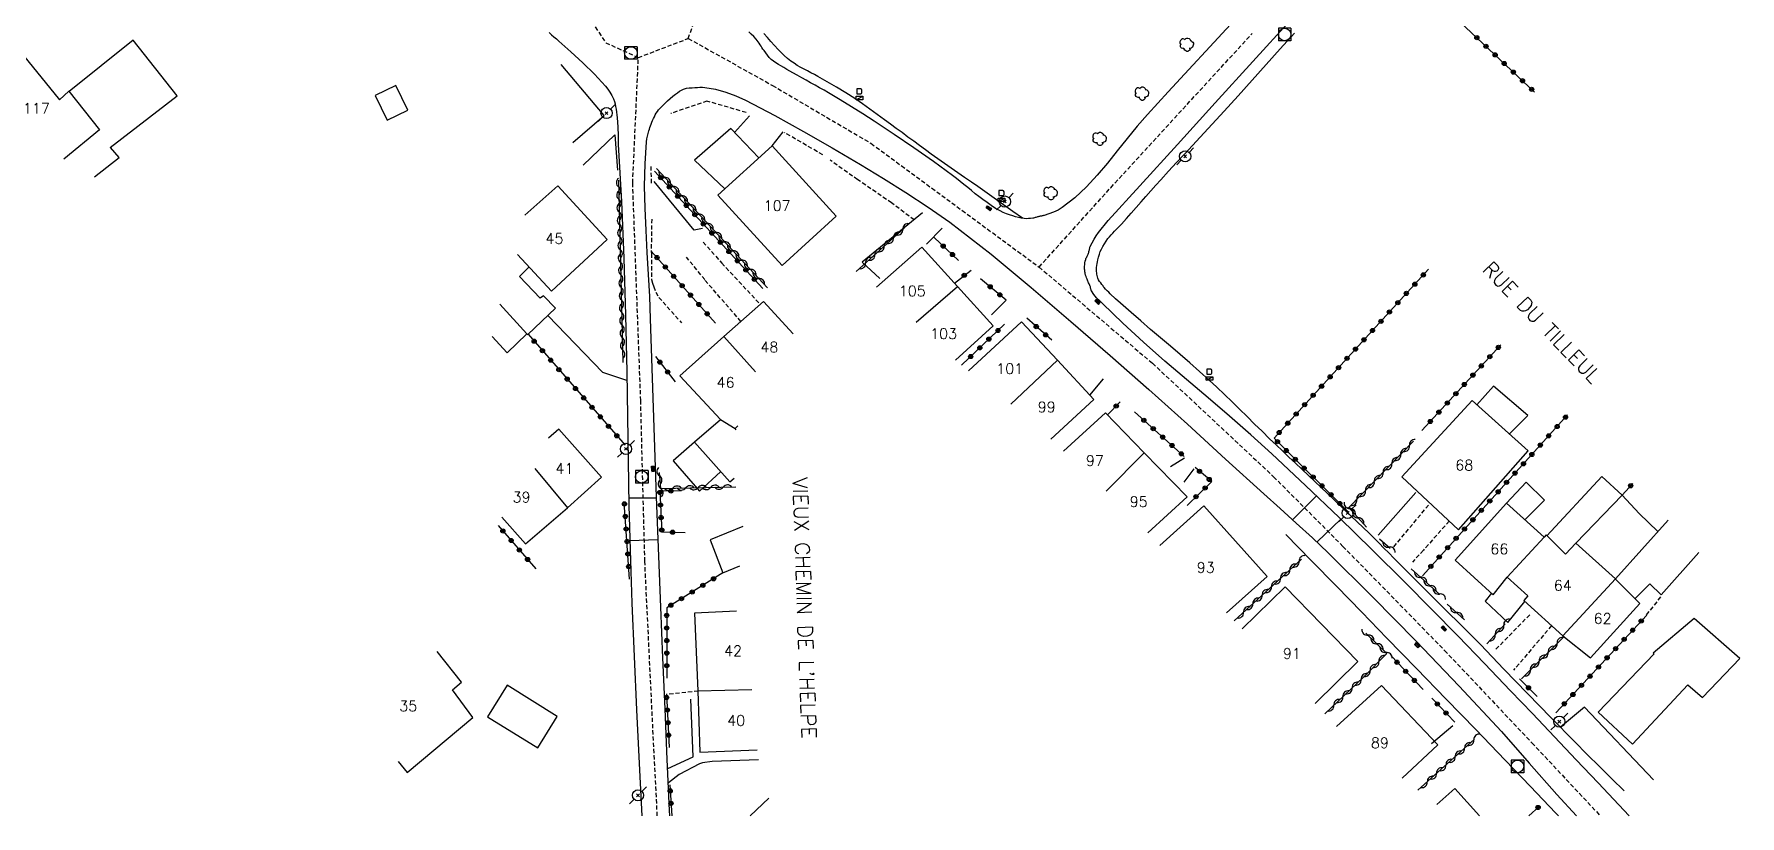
# Model space of a CAD drawing. Header units: millimetres. Extents: x 157999 to 159002, y 156999 to 158001.
# Drawn here: x 158749 to 158952.7, y 157000 to 157093.4 of the extents above; entities that cross this region are included whole.
import ezdxf
from ezdxf.enums import TextEntityAlignment as Align

# ---------------------------------------------------------------- set-up
doc = ezdxf.new("R2010")
doc.units = ezdxf.units.MM
doc.linetypes.add('DASHED', pattern=[0.75, 0.5, -0.25])
doc.layers.get('0').update_dxf_attribs({"linetype": 'CONTINUOUS'})
for name, color, linetype in [('W0001', 6, 'DASHED'), ('W0006', 2, 'CONTINUOUS'), ('W0008', 7, 'CONTINUOUS'), ('W0014', 7, 'CONTINUOUS'), ('W0016', 2, 'CONTINUOUS'), ('W0017', 7, 'CONTINUOUS'), ('W0101', 7, 'CONTINUOUS'), ('W0104', 1, 'CONTINUOUS'), ('W0112', 1, 'DASHED'), ('W0300', 7, 'CONTINUOUS'), ('W0310', 3, 'CONTINUOUS'), ('W0323', 7, 'CONTINUOUS'), ('W0333', 7, 'CONTINUOUS'), ('W0401', 7, 'CONTINUOUS'), ('W0420', 7, 'CONTINUOUS'), ('W0438', 7, 'CONTINUOUS'), ('W0473', 7, 'CONTINUOUS'), ('W0989', 7, 'CONTINUOUS'), ('W0991', 7, 'CONTINUOUS'), ('W1102', 7, 'CONTINUOUS')]:
    doc.layers.add(name, color=color, linetype=linetype)
doc.styles.get("Standard").update_dxf_attribs({"font": 'romans.shx', "width": 0.85})

# ---------------------------------------------------------------- blocks, each defined once
blk = doc.blocks.new('T420')
for p, q in [((0.75, 0.75), (-0.75, 0.75)), ((-0.75, 0.75), (-0.75, -0.75)), ((0.75, 0.75), (0.75, -0.75)), ((0.75, -0.75), (-0.75, -0.75))]:
    blk.add_line(p, q)
blk.add_ellipse((0, 0), major_axis=(-0.53, 0.53), ratio=1, start_param=3.926991, end_param=10.210176)
blk = doc.blocks.new('T300')
for p, q in [((-0.8, 0.51), (-0.86, 0.34)), ((-0.86, 0.34), (-0.86, 0.17)), ((-0.86, 0.17), (-0.74, 0.06)), ((-0.69, 0.63), (-0.8, 0.51)), ((-0.8, -0.06), (-0.74, 0.06)), ((-0.74, 0.06), (-0.69, 0.11)), ((-0.57, 0.69), (-0.69, 0.63)), ((-0.46, 0.69), (-0.57, 0.69)), ((-0.29, 0.63), (-0.46, 0.69)), ((-0.29, 0.63), (-0.17, 0.74)), ((-0.23, 0.57), (-0.29, 0.63)), ((-0.17, 0.74), (-0.06, 0.8)), ((-0.06, 0.8), (0.06, 0.8)), ((0.06, 0.8), (0.23, 0.74)), ((0.23, 0.74), (0.34, 0.63)), ((0.34, 0.63), (0.4, 0.51)), ((0.46, 0.46), (0.34, 0.46)), ((0.4, 0.51), (0.4, 0.46)), ((0.57, 0.4), (0.46, 0.46)), ((0.57, 0.4), (0.69, 0.29)), ((0.69, 0.29), (0.74, 0.17)), ((0.74, 0.06), (0.69, -0.17)), ((0.74, 0.17), (0.74, 0.06)), ((-0.8, -0.17), (-0.8, -0.06)), ((-0.8, -0.23), (-0.8, -0.17)), ((-0.74, -0.34), (-0.8, -0.23)), ((-0.69, -0.4), (-0.74, -0.34)), ((-0.51, -0.46), (-0.69, -0.4)), ((-0.4, -0.46), (-0.51, -0.46)), ((-0.4, -0.46), (-0.34, -0.46)), ((-0.34, -0.46), (-0.34, -0.4)), ((-0.34, -0.51), (-0.34, -0.46)), ((-0.29, -0.63), (-0.34, -0.51)), ((-0.17, -0.74), (-0.29, -0.63)), ((-0.06, -0.8), (-0.17, -0.74)), ((0.06, -0.8), (-0.06, -0.8)), ((0.17, -0.74), (0.06, -0.8)), ((0.23, -0.69), (0.17, -0.74)), ((0.29, -0.46), (0.23, -0.46)), ((0.29, -0.63), (0.23, -0.69)), ((0.46, -0.4), (0.29, -0.46)), ((0.34, -0.51), (0.29, -0.63)), ((0.34, -0.51), (0.34, -0.46)), ((0.57, -0.34), (0.46, -0.4)), ((0.63, -0.29), (0.57, -0.34)), ((0.69, -0.17), (0.63, -0.29))]:
    blk.add_line(p, q)
blk = doc.blocks.new('T401')
for p, q in [((-0.3, 0.3), (0, 0.3)), ((-0.3, -0.25), (-0.3, 0.3)), ((-0.3, 0.15), (0, 0.15)), ((-0.3, 0), (0, 0)), ((0, 0.3), (0, -0.25)), ((-0.3, -0.15), (0, -0.15)), ((-0.3, -0.25), (-0.3, -0.3)), ((-0.3, -0.3), (0, -0.3)), ((0, -0.3), (0, -0.25))]:
    blk.add_line(p, q)
blk = doc.blocks.new('T473')
for p, q in [((-0.166667, 0.166667), (0.166667, -0.166667)), ((-0.166667, -0.166667), (0.166667, 0.166667)), ((0.500001, 0.500001), (1.000002, 1.000002)), ((-1.000002, -1.000002), (-0.500001, -0.500001))]:
    blk.add_line(p, q)
blk.add_ellipse((0, 0), major_axis=(0.471405, 0.471405), ratio=1, start_param=5.4977871438, end_param=11.780972451)
blk = doc.blocks.new('T438')
for p, q in [((-0.4, 0.2), (0.4, 0.2)), ((-0.4, -0.2), (-0.4, 0.2)), ((0.15, 1.1), (-0.3, 1.1)), ((-0.3, 1.1), (-0.3, 0.5)), ((-0.3, 0.5), (0.15, 0.5)), ((0.3, 0.65), (0.3, 0.95)), ((0.4, 0.2), (0.4, -0.2))]:
    blk.add_line(p, q)
at = {"flags": 128}
for points in [[(-0.4, -0.2), (0.4, 0.2)], [(0.4, -0.2), (-0.4, -0.2)]]:
    blk.add_lwpolyline(points, dxfattribs=at)
for centre, major_axis, start_param, end_param in [((0.15, 0.95), (0.106, -0.106), 0.785398, 2.356194), ((0.15, 0.65), (0.106, 0.106), 3.926991, 5.497787)]:
    blk.add_ellipse(centre, major_axis=major_axis, ratio=1, start_param=start_param, end_param=end_param)
blk = doc.blocks.new('t310o')
at = {"color": 0, "linetype": 'Continuous'}
for centre, start, end in [((-0.5, 0.38), 216.8699, 323.1304), ((0.5, -0.37), 36.8699, 143.1303)]:
    blk.add_arc(centre, 0.625, start, end, dxfattribs=at)
blk = doc.blocks.new('t323o')
at = {"color": 0, "linetype": 'Continuous'}
for radius in [0.25, 0.15]:
    blk.add_circle((0, 0), radius, dxfattribs=at)

msp = doc.modelspace()

# ---------------------------------------------------------------- linework, layer by layer
at = {"layer": 'W0001'}
for points in [[(158827.16, 157092.85), (158828.98, 157098.12), (158826.94, 157102.55), (158822.95, 157105.9)], [(158813.98, 157097.34), (158817.31, 157092.34), (158821.2, 157090.57)], [(158821.2, 157090.57), (158827.16, 157092.85)], [(158827.16, 157092.85), (158837.21, 157087.24), (158848.97, 157080.33), (158869.05, 157065.55)], [(158869.05, 157065.55), (158877.6, 157075.03), (158894.48, 157093.43)], [(158823.46, 157000), (158822.93, 157010.47), (158821.97, 157030.4), (158821.48, 157049.6), (158820.52, 157075.58), (158821.2, 157090.57)], [(158869.05, 157065.55), (158882.58, 157054.06), (158897.05, 157040.51), (158905.33, 157032.19), (158917.47, 157019.76), (158927.9, 157008.72), (158936.07, 157000)]]:
    msp.add_lwpolyline(points, dxfattribs=at)
at = {"layer": 'W0006'}
msp.add_lwpolyline([(158942.41, 157004.29), (158934.17, 157012.97), (158931.29, 157010.59)], dxfattribs=at)
at = {"layer": 'W0008'}
for points in [[(158891.92, 157094.53), (158889.42, 157091.85), (158886.94, 157089.16), (158884.46, 157086.47), (158881.98, 157083.77), (158880.74, 157082.36), (158879.56, 157080.91), (158878.39, 157079.44), (158877.22, 157077.97), (158876, 157076.53), (158874.7, 157075.13), (158873.31, 157073.83), (158871.82, 157072.65), (158871.31, 157072.34), (158870.78, 157072.1), (158870.23, 157071.9), (158869.67, 157071.72), (158869.59, 157071.69), (158869.51, 157071.67), (158869.43, 157071.66), (158869.35, 157071.64), (158869.27, 157071.63), (158869.19, 157071.62), (158869.11, 157071.6), (158869.03, 157071.58), (158868.94, 157071.56), (158868.85, 157071.53), (158868.76, 157071.5), (158868.67, 157071.48), (158868.58, 157071.45), (158868.49, 157071.42), (158868.39, 157071.4), (158868.3, 157071.38), (158868.04, 157071.35), (158867.78, 157071.33), (158867.52, 157071.32), (158867.26, 157071.34), (158866.92, 157071.38), (158866.58, 157071.45), (158866.25, 157071.55), (158865.93, 157071.67)], [(158810.55, 157093.55), (158810.84, 157093.3), (158811.12, 157093.05), (158811.41, 157092.8), (158811.69, 157092.54), (158813.13, 157091.24), (158814.58, 157089.95), (158815.98, 157088.6), (158817.28, 157087.14), (158817.56, 157086.79), (158817.81, 157086.42), (158818.04, 157086.03), (158818.23, 157085.63), (158818.34, 157085.33), (158818.42, 157085.03), (158818.48, 157084.72), (158818.53, 157084.41), (158818.67, 157083.36), (158818.76, 157082.29), (158818.8, 157081.23), (158818.8, 157080.17)], [(158824.95, 157000), (158824.92, 157000.66), (158824.65, 157006.73), (158824.38, 157012.79), (158824.12, 157018.86), (158823.87, 157024.93), (158823.63, 157031), (158823.36, 157038.09), (158823.11, 157045.19), (158822.88, 157052.28), (158822.66, 157059.38), (158822.56, 157062.02), (158822.42, 157064.65), (158822.26, 157067.29), (158822.11, 157069.92), (158822, 157072.57), (158821.95, 157075.22), (158822.01, 157077.87), (158822.18, 157080.52), (158822.22, 157080.85), (158822.29, 157081.17), (158822.37, 157081.49), (158822.45, 157081.8), (158822.51, 157082.01), (158822.57, 157082.22), (158822.64, 157082.42), (158822.71, 157082.62), (158822.8, 157082.84), (158822.9, 157083.06), (158823, 157083.28), (158823.11, 157083.49), (158823.22, 157083.71), (158823.34, 157083.92), (158823.47, 157084.13), (158823.62, 157084.33), (158823.79, 157084.54), (158823.99, 157084.73), (158824.18, 157084.92), (158824.38, 157085.11), (158824.69, 157085.39), (158825, 157085.67), (158825.32, 157085.95), (158825.64, 157086.21), (158825.87, 157086.37), (158826.09, 157086.54), (158826.34, 157086.69), (158826.59, 157086.81), (158826.93, 157086.9), (158827.27, 157086.94), (158827.61, 157086.96), (158827.95, 157086.98), (158828.24, 157087.01), (158828.54, 157087.03), (158828.84, 157087.03), (158829.14, 157087.01), (158830.4, 157086.78), (158831.64, 157086.44), (158832.85, 157086.01), (158834.01, 157085.48)], [(158818.8, 157080.17), (158819.17, 157073.38), (158819.45, 157066.6), (158819.66, 157059.81), (158819.82, 157053.02), (158819.87, 157050.37), (158819.91, 157047.71), (158819.95, 157045.05), (158819.98, 157042.4), (158820.02, 157039.74), (158820.06, 157037.08), (158820.12, 157034.43), (158820.2, 157031.77), (158820.42, 157025.4), (158820.68, 157019.02), (158820.97, 157012.65), (158821.28, 157006.27), (158821.6, 157000)]]:
    msp.add_lwpolyline(points, dxfattribs=at)
at = {"layer": 'W0014'}
for points in [[(158925.33, 157014.95), (158922.22, 157018.22), (158919.08, 157021.47), (158915.92, 157024.7), (158912.73, 157027.9), (158908.8, 157031.78), (158904.86, 157035.65), (158900.87, 157039.47), (158896.84, 157043.25), (158894.34, 157045.52), (158891.79, 157047.74), (158889.22, 157049.94), (158886.64, 157052.12), (158884.07, 157054.32), (158881.53, 157056.56), (158879.04, 157058.85), (158876.61, 157061.21), (158876.26, 157061.55), (158875.91, 157061.89), (158875.58, 157062.27), (158875.31, 157062.69), (158875.27, 157062.75), (158875.25, 157062.82), (158875.23, 157062.89), (158875.22, 157062.96), (158875.2, 157063.03), (158875.19, 157063.1), (158875.17, 157063.17), (158875.15, 157063.24), (158875.11, 157063.35), (158875.06, 157063.46), (158875.01, 157063.56), (158874.96, 157063.67), (158874.91, 157063.78), (158874.86, 157063.88), (158874.82, 157063.99), (158874.77, 157064.1), (158874.71, 157064.26), (158874.65, 157064.43), (158874.59, 157064.59), (158874.55, 157064.77), (158874.53, 157064.87), (158874.51, 157064.98), (158874.5, 157065.09), (158874.49, 157065.19), (158874.48, 157065.3), (158874.48, 157065.41), (158874.48, 157065.52), (158874.48, 157065.63), (158874.5, 157065.84), (158874.52, 157066.04), (158874.56, 157066.25), (158874.61, 157066.45), (158874.64, 157066.55), (158874.68, 157066.64), (158874.73, 157066.74), (158874.77, 157066.83), (158874.82, 157066.92), (158874.86, 157067.01), (158874.91, 157067.1), (158874.94, 157067.2), (158874.97, 157067.3), (158875, 157067.4), (158875.02, 157067.51), (158875.05, 157067.61), (158875.07, 157067.72), (158875.09, 157067.82), (158875.12, 157067.92), (158875.16, 157068.02), (158875.37, 157068.46), (158875.61, 157068.87), (158875.88, 157069.27), (158876.16, 157069.66), (158877.31, 157071.12), (158878.55, 157072.51), (158879.82, 157073.87), (158881.08, 157075.23), (158885.56, 157080.2), (158890.06, 157085.15), (158894.57, 157090.09), (158899.08, 157095.03)], [(158865.93, 157071.67), (158865.53, 157071.78), (158865.14, 157071.92), (158864.75, 157072.08), (158864.38, 157072.26), (158863.84, 157072.56), (158863.33, 157072.9), (158862.83, 157073.26), (158862.34, 157073.61), (158861.87, 157073.96), (158861.42, 157074.31), (158860.97, 157074.68), (158860.52, 157075.04), (158860.08, 157075.41), (158859.63, 157075.77), (158859.18, 157076.13), (158858.72, 157076.48), (158856.42, 157078.15), (158854.09, 157079.79), (158851.74, 157081.39), (158849.37, 157082.96), (158848.02, 157083.84), (158846.65, 157084.7), (158845.28, 157085.54), (158843.89, 157086.37), (158843.37, 157086.67), (158842.84, 157086.97), (158842.3, 157087.27), (158841.77, 157087.56), (158841.23, 157087.86), (158840.7, 157088.15), (158840.17, 157088.45), (158839.64, 157088.75), (158839.28, 157088.96), (158838.93, 157089.16), (158838.57, 157089.37), (158838.22, 157089.59), (158837.93, 157089.76), (158837.63, 157089.94), (158837.34, 157090.12), (158837.07, 157090.34), (158836.82, 157090.59), (158836.61, 157090.86), (158836.4, 157091.14), (158836.2, 157091.42), (158836.08, 157091.59), (158835.96, 157091.76), (158835.85, 157091.93), (158835.73, 157092.1), (158835.62, 157092.27), (158835.5, 157092.44), (158835.38, 157092.61), (158835.25, 157092.77), (158834.98, 157093.08), (158834.68, 157093.36), (158834.38, 157093.64)], [(158867.05, 157071.39), (158865.93, 157072.19), (158864.8, 157072.99), (158863.68, 157073.79), (158862.55, 157074.59), (158861.75, 157075.15), (158860.96, 157075.7), (158860.16, 157076.25), (158859.36, 157076.81), (158858.56, 157077.36), (158857.77, 157077.91), (158856.97, 157078.47), (158856.18, 157079.04), (158855.48, 157079.54), (158854.78, 157080.05), (158854.08, 157080.57), (158853.39, 157081.08), (158852.69, 157081.6), (158852, 157082.11), (158851.3, 157082.62), (158850.6, 157083.13), (158849.72, 157083.78), (158848.84, 157084.42), (158847.95, 157085.06), (158847.05, 157085.67), (158845.96, 157086.36), (158844.85, 157087.02), (158843.73, 157087.66), (158842.62, 157088.31), (158842.21, 157088.54), (158841.81, 157088.75), (158841.4, 157088.97), (158840.99, 157089.18), (158840.58, 157089.4), (158840.18, 157089.63), (158839.79, 157089.88), (158839.41, 157090.14), (158839, 157090.46), (158838.62, 157090.82), (158838.26, 157091.18), (158837.9, 157091.55), (158837.46, 157092.01), (158837.02, 157092.48), (158836.6, 157092.96), (158836.18, 157093.45)], [(158921.76, 157020.48), (158919.6, 157022.61), (158917.45, 157024.74), (158915.3, 157026.88), (158913.15, 157029.03), (158912.57, 157029.62), (158911.98, 157030.21), (158911.4, 157030.8), (158910.81, 157031.4), (158910.23, 157031.99), (158909.64, 157032.58), (158909.05, 157033.17), (158908.46, 157033.75), (158907.04, 157035.13), (158905.61, 157036.49), (158904.18, 157037.85), (158902.74, 157039.21), (158901.97, 157039.95), (158901.2, 157040.67), (158900.43, 157041.4), (158899.65, 157042.13), (158898.88, 157042.86), (158898.11, 157043.59), (158897.34, 157044.32), (158896.57, 157045.05), (158895.67, 157045.93), (158894.77, 157046.8), (158893.88, 157047.69), (158892.99, 157048.57), (158892.09, 157049.45), (158891.19, 157050.32), (158890.28, 157051.19), (158889.36, 157052.05), (158888.22, 157053.08), (158887.06, 157054.1), (158885.89, 157055.11), (158884.72, 157056.11), (158883.55, 157057.11), (158882.37, 157058.11), (158881.2, 157059.11), (158880.04, 157060.13), (158879.41, 157060.67), (158878.78, 157061.22), (158878.16, 157061.77), (158877.55, 157062.34), (158877.36, 157062.53), (158877.18, 157062.72), (158876.99, 157062.92), (158876.82, 157063.12), (158876.75, 157063.2), (158876.68, 157063.29), (158876.62, 157063.38), (158876.55, 157063.47), (158876.42, 157063.65), (158876.28, 157063.84), (158876.16, 157064.03), (158876.06, 157064.24), (158876.02, 157064.4), (158875.98, 157064.55), (158875.95, 157064.71), (158875.93, 157064.87), (158875.92, 157065.03), (158875.92, 157065.19), (158875.92, 157065.35), (158875.92, 157065.51), (158875.94, 157065.74), (158875.98, 157065.96), (158876.02, 157066.19), (158876.08, 157066.41), (158876.16, 157066.74), (158876.25, 157067.07), (158876.36, 157067.39), (158876.49, 157067.7), (158876.66, 157068.02), (158876.85, 157068.34), (158877.05, 157068.64), (158877.27, 157068.94), (158877.45, 157069.17), (158877.65, 157069.39), (158877.85, 157069.61), (158878.06, 157069.83), (158878.26, 157070.04), (158878.47, 157070.25), (158878.68, 157070.46), (158878.88, 157070.68), (158879.47, 157071.34), (158880.06, 157072), (158880.65, 157072.66), (158881.23, 157073.32), (158881.81, 157073.99), (158882.4, 157074.65), (158882.99, 157075.31), (158883.58, 157075.96), (158884.52, 157076.99), (158885.46, 157078.02), (158886.4, 157079.04), (158887.35, 157080.06), (158888.3, 157081.08), (158889.25, 157082.1), (158890.19, 157083.13), (158891.13, 157084.15), (158892.82, 157086.01), (158894.5, 157087.87), (158896.18, 157089.74), (158897.85, 157091.61), (158899.53, 157093.48)], [(158834.01, 157085.48), (158837.49, 157083.64), (158840.93, 157081.74), (158844.35, 157079.78), (158847.73, 157077.78), (158850.45, 157076.13), (158853.14, 157074.46), (158855.8, 157072.72), (158858.4, 157070.89), (158863.33, 157067.1), (158868.12, 157063.12), (158872.83, 157059.06), (158877.52, 157054.99), (158882.16, 157050.91), (158886.75, 157046.77), (158891.32, 157042.61), (158895.88, 157038.45), (158897.82, 157036.7), (158899.76, 157034.96), (158901.69, 157033.2), (158903.58, 157031.4), (158908.87, 157026.18), (158914.09, 157020.88), (158919.22, 157015.51), (158924.28, 157010.06)], [(158898.5, 157033.61), (158901.52, 157030.52), (158904.55, 157027.42), (158907.57, 157024.33), (158910.59, 157021.23), (158914.13, 157017.59), (158917.66, 157013.96), (158921.18, 157010.31), (158924.7, 157006.66), (158927.71, 157003.52), (158930.72, 157000.38), (158931.08, 157000)], [(158921.76, 157020.48), (158924.55, 157017.54), (158927.36, 157014.62), (158930.18, 157011.72), (158933.03, 157008.83), (158934.49, 157007.35), (158935.96, 157005.89), (158937.44, 157004.43), (158938.93, 157002.98)], [(158939.52, 157000), (158935.8, 157003.96), (158933.19, 157006.71), (158930.58, 157009.46), (158927.96, 157012.21), (158925.33, 157014.95)], [(158924.28, 157010.06), (158927.57, 157006.3), (158930.89, 157002.57), (158933.21, 157000)]]:
    msp.add_lwpolyline(points, dxfattribs=at)
at = {"layer": 'W0016'}
for points in [[(158823.36, 157037.96), (158820.01, 157037.93)], [(158902.16, 157038.22), (158899.34, 157035.38)], [(158905.08, 157035.43), (158902.25, 157032.72)], [(158820.15, 157032.89), (158823.55, 157033)]]:
    msp.add_lwpolyline(points, dxfattribs=at)
at = {"layer": 'W0017'}
for points in [[(158832.69, 157081.63), (158834.45, 157083.61)], [(158837.19, 157080.03), (158838.5, 157081.69)], [(158828.84, 157070.15), (158827.88, 157069.94), (158823.09, 157075.77)], [(158855.13, 157072.01), (158847.93, 157066.15), (158850.02, 157064.19)], [(158855.59, 157068.3), (158857.49, 157070.21)], [(158865.12, 157061.61), (158863.38, 157059.86)], [(158819.84, 157052), (158816.94, 157052.96), (158810.38, 157059.76)], [(158875.11, 157050.24), (158876.73, 157052.18)], [(158886.42, 157042.72), (158884.74, 157041.7)], [(158887.53, 157041.45), (158886.32, 157039.86)], [(158909.52, 157033.52), (158914.02, 157038.63)], [(158824.71, 157005.67), (158827.75, 157007.04), (158827.48, 157013.96)], [(158915.9, 157008.64), (158918.47, 157010.81)], [(158835.53, 157006.7), (158830.01, 157006.49), (158828.84, 157006.35), (158828.49, 157006.2), (158826.07, 157004.93), (158824.78, 157003.95)], [(158834.54, 157000), (158836.79, 157002.11)]]:
    msp.add_lwpolyline(points, dxfattribs=at)
at = {"layer": 'W0101'}
for points in [[(158742.11, 157090.42), (158745.71, 157093.35), (158752.07, 157085.54), (158753.2, 157086.54), (158756.85, 157081.95), (158752.61, 157078.45)], [(158806.78, 157067.03), (158810.83, 157062.68), (158817.47, 157068.83), (158811.58, 157075.24), (158807.65, 157071.75)], [(158859.3, 157063.23), (158855.03, 157067.92), (158849.64, 157063.14)], [(158859.05, 157054.42), (158863.57, 157058.54), (158859.3, 157063.23)], [(158836.14, 157061.45), (158831.41, 157057.25)], [(158839.7, 157057.57), (158836.14, 157061.45)], [(158831.41, 157057.25), (158826.16, 157052.57), (158830.99, 157047.36), (158832.75, 157046.28), (158833.07, 157046.57)], [(158871.23, 157054.41), (158866.93, 157059.02), (158860.63, 157053.16)], [(158870.45, 157044.98), (158875.59, 157049.73), (158871.23, 157054.41)], [(158881.61, 157043.36), (158876.97, 157048.13), (158871.98, 157043.55)], [(158812.75, 157036.81), (158816.8, 157040.47), (158811.71, 157046.18), (158810.45, 157045.11)], [(158886.71, 157038.12), (158881.61, 157043.36)], [(158807.71, 157032.48), (158812.75, 157036.81)], [(158882.02, 157033.79), (158886.71, 157038.12)], [(158891.42, 157024.25), (158896.27, 157028.6), (158888.73, 157037.02), (158883.46, 157032.29)], [(158929.37, 157033.28), (158924.87, 157037.33), (158918.73, 157030.53)], [(158804.9, 157035.67), (158807.71, 157032.48)], [(158937.84, 157028.31), (158937.86, 157028.31), (158933.13, 157032.57), (158931.89, 157031.26), (158931.9, 157031.26), (158929.59, 157033.55), (158929.37, 157033.28)], [(158918.73, 157030.53), (158923.28, 157026.41), (158924.93, 157028.52)], [(158924.93, 157028.52), (158927.41, 157026.27), (158926.92, 157025.74), (158931.59, 157021.51)], [(158902, 157013.41), (158907.12, 157018.45), (158898.44, 157027.35), (158893.31, 157022.35)], [(158931.59, 157021.51), (158934.88, 157018.86), (158940.77, 157025.35), (158937.84, 157028.31)], [(158832.91, 157024.44), (158827.91, 157024.2)], [(158827.91, 157024.2), (158828.28, 157014.92)], [(158793.59, 157005.18), (158801.45, 157011.76), (158799.01, 157015.07), (158800.07, 157015.99), (158797.19, 157019.65)], [(158828.28, 157014.92), (158828.52, 157007.62), (158835.4, 157007.89)], [(158912.4, 157004.5), (158916.68, 157008.49), (158909.95, 157015.59), (158904.56, 157010.68)], [(158792.5, 157006.5), (158793.59, 157005.18)], [(158916.55, 157001.35), (158918.69, 157003.27), (158921.64, 157000)]]:
    msp.add_lwpolyline(points, dxfattribs=at)
for points in [[(158838.35, 157065.73), (158844.83, 157071.62), (158837.19, 157080.03), (158830.7, 157074.14)], [(158912.38, 157040.48), (158919.14, 157034.17), (158927.46, 157043.58), (158920.76, 157049.62)]]:
    msp.add_lwpolyline(points, close=True, dxfattribs=at)
at = {"layer": 'W0104'}
for points in [[(158756.27, 157076.32), (158759.2, 157078.62), (158758.15, 157079.84), (158758.14, 157079.84), (158766.11, 157085.98), (158760.86, 157092.65), (158753.22, 157086.52)], [(158813.36, 157080.42), (158817.12, 157083.63), (158811.98, 157089.74)], [(158835.59, 157078.58), (158832.24, 157082.1), (158827.9, 157078.33), (158831.53, 157074.89)], [(158803.76, 157057.25), (158805.53, 157055.32), (158807.88, 157057.59), (158807.99, 157057.49), (158811.3, 157060.63), (158809.86, 157062.13), (158809.49, 157061.83), (158807.01, 157064.43), (158808.15, 157065.56)], [(158807.88, 157057.59), (158804.67, 157061.12)], [(158925.2, 157045.62), (158927.42, 157047.82), (158923.32, 157051.32), (158921.33, 157049.1)], [(158830.99, 157047.36), (158831.01, 157047.31), (158827.89, 157044.65), (158832.11, 157039.88), (158832.64, 157040.33)], [(158832.88, 157046.12), (158832.75, 157046.28)], [(158827.89, 157044.65), (158827.89, 157044.64), (158825.36, 157042.39), (158828.5, 157038.78), (158831.02, 157041.11)], [(158924.87, 157037.33), (158927.22, 157039.85), (158929.4, 157037.71), (158927.06, 157035.36)], [(158938.68, 157038.32), (158936.23, 157040.53), (158929.69, 157033.45)], [(158933.13, 157032.57), (158938.68, 157038.32), (158940.69, 157036.12)], [(158937.86, 157028.31), (158944.15, 157035.31)], [(158940.69, 157036.12), (158942.94, 157033.97)], [(158833.69, 157034.56), (158829.79, 157032.98), (158831.28, 157029.01)], [(158947.82, 157031.46), (158943.32, 157026.4), (158941.99, 157027.73), (158940.2, 157025.92)], [(158831.28, 157029.01), (158833.33, 157029.85)], [(158923.06, 157026.61), (158922.31, 157025.65), (158925, 157023.08), (158927.06, 157025.61)]]:
    msp.add_lwpolyline(points, dxfattribs=at)
for points in [[(158789.76, 157086.03), (158791.2, 157083.08), (158793.68, 157084.29), (158792.24, 157087.24)], [(158939.91, 157008.56), (158946.52, 157015.66), (158948.26, 157014.12), (158952.73, 157018.81), (158947.25, 157023.56), (158942.38, 157019.42), (158942.49, 157019.34), (158935.81, 157012.37)], [(158803.2, 157011.85), (158809.18, 157008.12), (158811.52, 157011.89), (158805.55, 157015.62)]]:
    msp.add_lwpolyline(points, close=True, dxfattribs=at)
at = {"layer": 'W0112'}
for points in [[(158834.09, 157084), (158829.39, 157085.37), (158825.09, 157083.89)], [(158843.22, 157078.95), (158838.64, 157081.61)], [(158822.67, 157077.57), (158822.75, 157075.42)], [(158854.12, 157071.17), (158851.43, 157073.2), (158847.39, 157075.98), (158844.1, 157078.3)], [(158822.79, 157071.28), (158822.73, 157067.37), (158822.77, 157067.15), (158822.77, 157064.06), (158822.88, 157063.64), (158823.04, 157063.2), (158823.27, 157062.55), (158823.65, 157061.93), (158826.33, 157058.9)], [(158828.94, 157068.53), (158831.15, 157066.03), (158835.74, 157061.1)], [(158833.44, 157059.05), (158829.1, 157064.05), (158829.12, 157064.05), (158826.95, 157066.74)], [(158911.4, 157032.13), (158915.74, 157037.35)], [(158918.02, 157035.21), (158914.93, 157031.72), (158913.63, 157030.32)], [(158941.59, 157024), (158943.3, 157026.16)], [(158923.6, 157019.91), (158927.68, 157024.06)], [(158930.24, 157022.73), (158925.71, 157017.4)], [(158824.88, 157014.58), (158828.28, 157014.92)]]:
    msp.add_lwpolyline(points, dxfattribs=at)
at = {"layer": 'W0310'}
for points in [[(158818.81, 157075.93), (158819.36, 157054.13)], [(158836.61, 157063.08), (158823.37, 157077.31)], [(158852.93, 157070.19), (158847.22, 157065.03)], [(158913.76, 157044.74), (158906.04, 157036.82), (158908.16, 157034.49)], [(158823.67, 157041.01), (158823.85, 157039.09), (158832.83, 157039.3)], [(158909.69, 157033.09), (158910.97, 157031.97)], [(158900.39, 157030.67), (158892.36, 157023.31)], [(158913.49, 157029.49), (158916.88, 157026.46)], [(158917.79, 157025.29), (158919.86, 157023.41)], [(158922.5, 157020.55), (158924.7, 157022.93)], [(158908.06, 157021.83), (158910.57, 157019.41), (158907.78, 157016.57), (158903.15, 157012.19)], [(158926.64, 157016.37), (158931.72, 157021.4)], [(158921, 157009.11), (158914.28, 157003.07)]]:
    msp.add_lwpolyline(points, dxfattribs=at)
at = {"layer": 'W0323'}
for points in [[(158928.2, 157086.45), (158909.67, 157103.94), (158919.15, 157114.22)], [(158823.13, 157077.02), (158836.07, 157062.98)], [(158822.73, 157067.45), (158830.42, 157058.85)], [(158859.44, 157066.35), (158856.5, 157069.07)], [(158858.93, 157063.63), (158860.92, 157065.19)], [(158915.56, 157065.3), (158897.1, 157045.11), (158906.03, 157036.25)], [(158865.12, 157061.61), (158862.05, 157064.14)], [(158870.55, 157056.82), (158867.58, 157059.44)], [(158808.03, 157057.52), (158819.61, 157044.27)], [(158859.8, 157053.83), (158864.92, 157058.71)], [(158914.76, 157046.01), (158924.17, 157056.26)], [(158823.24, 157054.87), (158825.61, 157051.83)], [(158878.74, 157049.44), (158877.2, 157047.89)], [(158886.38, 157042.93), (158880.44, 157048.24)], [(158914.82, 157028.69), (158932.16, 157047.89)], [(158886.71, 157037.08), (158889.66, 157039.93), (158887.69, 157041.59)], [(158826.35, 157038.81), (158823.75, 157038.8), (158824, 157033.91), (158826.78, 157033.84)], [(158938.68, 157038.32), (158939.95, 157039.71)], [(158820.15, 157028.28), (158819.52, 157037.44)], [(158804.44, 157034.69), (158808.95, 157029.49)], [(158831.28, 157029.01), (158824.58, 157024.86), (158824.6, 157016.44)], [(158930.75, 157012.29), (158941.6, 157023.99)], [(158914.89, 157015.09), (158911.08, 157019.1)], [(158926.42, 157016.36), (158928.51, 157014.27)], [(158824.56, 157014.58), (158824.88, 157008.15)], [(158918.68, 157011.21), (158915.93, 157014.06)], [(158824.96, 157003.7), (158825.18, 157000)], [(158928.76, 157001.13), (158927.52, 157000)]]:
    msp.add_lwpolyline(points, dxfattribs=at)
at = {"layer": 'W0333'}
msp.add_lwpolyline([(158814.62, 157077.71), (158818.38, 157081.34), (158818.71, 157077.11)], dxfattribs=at)
at = {"layer": 'W1102'}
for points in [[(158854.37, 157058.98), (158859.3, 157063.23)], [(158835.17, 157053.04), (158831.41, 157057.25)], [(158865.66, 157049.17), (158871.23, 157054.41)], [(158877.07, 157038.8), (158881.61, 157043.36)], [(158808.85, 157041.48), (158812.75, 157036.81)], [(158929.37, 157033.28), (158924.93, 157028.52)], [(158931.59, 157021.51), (158937.86, 157028.31)], [(158828.28, 157014.92), (158834.73, 157015.11)]]:
    msp.add_lwpolyline(points, dxfattribs=at)

# ---------------------------------------------------------------- block references
at = {"layer": 'W0300'}
for p in [(158886.73, 157092.1), (158881.37, 157086.26), (158876.31, 157080.85), (158870.47, 157074.36)]:
    msp.add_blockref('T300', p, dxfattribs=at)
at = {"layer": 'W0310'}
for p, rotation in [((158818.83, 157075.13), 271.4408143043133), ((158824.34, 157076.26), 132.9417764738546), ((158825.37, 157075.16), 132.9417764738546), ((158818.87, 157073.63), 271.4408143043133), ((158826.39, 157074.06), 132.9417764738546), ((158827.41, 157072.97), 132.9417764738546), ((158818.9, 157072.13), 271.4408143043133), ((158818.94, 157070.63), 271.4408143043133), ((158828.43, 157071.87), 132.9417764738546), ((158829.45, 157070.77), 132.9417764738546), ((158818.98, 157069.13), 271.4408143043133), ((158830.48, 157069.67), 132.9417764738546), ((158831.5, 157068.57), 132.9417764738546), ((158851.67, 157069.05), 222.0836368785468), ((158852.78, 157070.06), 222.0836368785468), ((158819.02, 157067.63), 271.4408143043133), ((158832.52, 157067.48), 132.9417764738546), ((158833.54, 157066.38), 132.9417764738546), ((158849.44, 157067.04), 222.0836368785468), ((158850.56, 157068.05), 222.0836368785468), ((158819.05, 157066.13), 271.4408143043133), ((158819.09, 157064.63), 271.4408143043133), ((158834.56, 157065.28), 132.9417764738546), ((158848.33, 157066.04), 222.0836368785468), ((158819.13, 157063.13), 271.4408143043133), ((158835.58, 157064.18), 132.9417764738546), ((158819.17, 157061.63), 271.4408143043133), ((158819.2, 157060.13), 271.4408143043133), ((158819.24, 157058.63), 271.4408143043133), ((158819.28, 157057.13), 271.4408143043133), ((158819.32, 157055.63), 271.4408143043133), ((158913.26, 157044.23), 225.7151564720158), ((158911.17, 157042.08), 225.7151564720158), ((158912.22, 157043.16), 225.7151564720158), ((158823.71, 157040.61), 275.4126884426564), ((158909.07, 157039.93), 225.7151564720158), ((158910.12, 157041.01), 225.7151564720158), ((158823.85, 157039.12), 275.4126884426564), ((158825.33, 157039.13), 1.33474624809114), ((158826.83, 157039.16), 1.33474624809114), ((158828.33, 157039.2), 1.33474624809114), ((158829.83, 157039.23), 1.33474624809114), ((158831.33, 157039.27), 1.33474624809114), ((158906.98, 157037.79), 225.7151564720158), ((158908.03, 157038.86), 225.7151564720158), ((158906.14, 157036.71), 312.3022994676807), ((158907.15, 157035.6), 312.3022994676807), ((158910.82, 157032.1), 318.8463380863957), ((158900.09, 157030.4), 222.5357618608144), ((158897.88, 157028.38), 222.5357618608144), ((158898.99, 157029.39), 222.5357618608144), ((158914.61, 157028.49), 318.168957173741), ((158895.67, 157026.35), 222.5357618608144), ((158896.78, 157027.36), 222.5357618608144), ((158915.73, 157027.49), 318.168957173741), ((158916.84, 157026.49), 318.168957173741), ((158893.46, 157024.32), 222.5357618608144), ((158894.57, 157025.33), 222.5357618608144), ((158918.9, 157024.28), 317.7034521634951), ((158908.31, 157021.59), 315.9530265934852), ((158923.52, 157021.65), 47.23914650215833), ((158924.54, 157022.75), 47.23914650215833), ((158909.39, 157020.55), 315.9530265934852), ((158910.47, 157019.51), 315.9530265934852), ((158929.84, 157019.54), 44.77950878643966), ((158930.9, 157020.59), 44.77950878643966), ((158909.62, 157018.44), 225.4992507605284), ((158927.71, 157017.42), 44.77950878643966), ((158928.77, 157018.48), 44.77950878643966), ((158907.51, 157016.31), 223.4062667162157), ((158908.57, 157017.37), 225.4992507605284), ((158905.33, 157014.25), 223.4062667162157), ((158906.42, 157015.28), 223.4062667162157), ((158904.24, 157013.22), 223.4062667162157), ((158919.86, 157008.08), 221.9611359791867), ((158920.97, 157009.09), 221.9611359791867), ((158917.63, 157006.08), 221.9611359791867), ((158918.74, 157007.08), 221.9611359791867), ((158915.4, 157004.07), 221.9611359791867), ((158916.51, 157005.08), 221.9611359791867)]:
    msp.add_blockref('t310o', p, dxfattribs=dict(at, rotation=rotation))
at = {"layer": 'W0323'}
for p, rotation in [((158921.32, 157092.94), 136.6486392823297), ((158922.41, 157091.91), 136.6486392823297), ((158923.5, 157090.89), 136.6486392823297), ((158924.59, 157089.86), 136.6486392823297), ((158925.68, 157088.83), 136.6486392823297), ((158926.77, 157087.8), 136.6486392823297), ((158927.86, 157086.77), 136.6486392823297), ((158823.87, 157076.22), 312.6724172773623), ((158824.89, 157075.12), 312.6724172773623), ((158825.9, 157074.01), 312.6724172773623), ((158826.92, 157072.91), 312.6724172773623), ((158827.94, 157071.81), 312.6724172773623), ((158828.95, 157070.7), 312.6724172773623), ((158829.97, 157069.6), 312.6724172773623), ((158830.99, 157068.5), 312.6724172773623), ((158832, 157067.4), 312.6724172773623), ((158857.6, 157068.05), 137.2031062873076), ((158858.7, 157067.04), 137.2031062873076), ((158823.42, 157066.68), 311.7807723439236), ((158824.42, 157065.56), 311.7807723439236), ((158833.02, 157066.29), 312.6724172773623), ((158834.04, 157065.19), 312.6724172773623), ((158825.42, 157064.44), 311.7807723439236), ((158826.42, 157063.32), 311.7807723439236), ((158835.05, 157064.09), 312.6724172773623), ((158860.11, 157064.56), 38.22406252931184), ((158863.21, 157063.19), 140.5306650605658), ((158913.92, 157063.5), 227.5713591405638), ((158914.93, 157064.61), 227.5713591405638), ((158827.42, 157062.2), 311.7807723439236), ((158828.42, 157061.08), 311.7807723439236), ((158864.36, 157062.23), 140.5306650605658), ((158911.89, 157061.29), 227.5713591405638), ((158912.9, 157062.4), 227.5713591405638), ((158829.42, 157059.96), 311.7807723439236), ((158909.87, 157059.07), 227.5713591405638), ((158910.88, 157060.18), 227.5713591405638), ((158808.75, 157056.69), 311.1600947710195), ((158863.05, 157056.94), 43.6704967974003), ((158864.14, 157057.97), 43.6704967974003), ((158868.71, 157058.44), 138.5953573438678), ((158869.83, 157057.45), 138.5953573438678), ((158907.84, 157056.86), 227.5713591405638), ((158908.86, 157057.97), 227.5713591405638), ((158809.74, 157055.56), 311.1600947710195), ((158860.88, 157054.86), 43.6704967974003), ((158861.97, 157055.9), 43.6704967974003), ((158905.82, 157054.65), 227.5713591405638), ((158906.83, 157055.75), 227.5713591405638), ((158922.87, 157054.85), 47.43809897254724), ((158923.89, 157055.95), 47.43809897254724), ((158810.72, 157054.43), 311.1600947710195), ((158811.71, 157053.3), 311.1600947710195), ((158823.77, 157054.19), 307.900217961444), ((158824.69, 157053.01), 307.900217961444), ((158904.81, 157053.54), 227.5713591405638), ((158920.85, 157052.64), 47.43809897254724), ((158921.86, 157053.74), 47.43809897254724), ((158812.7, 157052.17), 311.1600947710195), ((158813.69, 157051.04), 311.1600947710195), ((158902.78, 157051.32), 227.5713591405638), ((158903.8, 157052.43), 227.5713591405638), ((158919.83, 157051.53), 47.43809897254724), ((158814.67, 157049.92), 311.1600947710195), ((158815.66, 157048.79), 311.1600947710195), ((158878.26, 157048.95), 225.2237373059692), ((158900.76, 157049.11), 227.5713591405638), ((158901.77, 157050.22), 227.5713591405638), ((158917.8, 157049.32), 47.43809897254724), ((158918.82, 157050.43), 47.43809897254724), ((158816.65, 157047.66), 311.1600947710195), ((158817.64, 157046.53), 311.1600947710195), ((158881.56, 157047.24), 138.1501530276969), ((158898.74, 157046.9), 227.5713591405638), ((158899.75, 157048), 227.5713591405638), ((158915.77, 157047.11), 47.43809897254724), ((158916.79, 157048.22), 47.43809897254724), ((158930.91, 157046.5), 47.90889916110339), ((158931.91, 157047.62), 47.90889916110339), ((158818.62, 157045.4), 311.1600947710195), ((158882.68, 157046.24), 138.1501530276969), ((158883.8, 157045.24), 138.1501530276969), ((158897.51, 157044.7), 315.2485960438145), ((158897.72, 157045.79), 227.5713591405638), ((158929.9, 157045.39), 47.90889916110339), ((158884.91, 157044.24), 138.1501530276969), ((158886.03, 157043.24), 138.1501530276969), ((158898.57, 157043.64), 315.2485960438145), ((158899.64, 157042.59), 315.2485960438145), ((158927.89, 157043.17), 47.90889916110339), ((158928.9, 157044.28), 47.90889916110339), ((158888.21, 157041.15), 139.9443656954705), ((158900.7, 157041.53), 315.2485960438145), ((158901.77, 157040.48), 315.2485960438145), ((158925.88, 157040.94), 47.90889916110339), ((158926.89, 157042.05), 47.90889916110339), ((158823.76, 157038.63), 272.9493604515856), ((158825.08, 157038.81), 180.1326780858446), ((158888.87, 157039.16), 43.98329639633602), ((158889.36, 157040.18), 139.9443656954705), ((158902.83, 157039.42), 315.2485960438145), ((158903.9, 157038.36), 315.2485960438145), ((158923.87, 157038.71), 47.90889916110339), ((158924.87, 157039.83), 47.90889916110339), ((158939.69, 157039.43), 47.53037469432349), ((158819.54, 157037.26), 93.93324882638507), ((158823.84, 157037.13), 272.9493604515856), ((158887.79, 157038.12), 43.98329639633602), ((158904.96, 157037.31), 315.2485960438145), ((158921.86, 157036.49), 47.90889916110339), ((158922.86, 157037.6), 47.90889916110339), ((158819.64, 157035.76), 93.93324882638507), ((158823.91, 157035.63), 272.9493604515856), ((158919.85, 157034.26), 47.90889916110339), ((158920.85, 157035.37), 47.90889916110339), ((158805.02, 157034.03), 310.9190688386842), ((158806.01, 157032.89), 310.9190688386842), ((158819.74, 157034.26), 93.93324882638507), ((158819.84, 157032.77), 93.93324882638507), ((158823.99, 157034.14), 272.9493604515856), ((158825.28, 157033.88), 358.5131769105586), ((158918.84, 157033.15), 47.90889916110339), ((158806.99, 157031.76), 310.9190688386842), ((158807.97, 157030.63), 310.9190688386842), ((158819.95, 157031.27), 93.93324882638507), ((158916.83, 157030.92), 47.90889916110339), ((158917.84, 157032.03), 47.90889916110339), ((158820.05, 157029.78), 93.93324882638507), ((158830.18, 157028.32), 211.7641059347732), ((158915.83, 157029.81), 47.90889916110339), ((158827.63, 157026.74), 211.7641059347732), ((158828.9, 157027.53), 211.7641059347732), ((158825.08, 157025.16), 211.7641059347732), ((158826.35, 157025.95), 211.7641059347732), ((158824.58, 157023.94), 270.1162707743435), ((158824.58, 157022.44), 270.1162707743435), ((158939.93, 157022.18), 47.15354720260279), ((158940.95, 157023.28), 47.15354720260279), ((158824.59, 157020.94), 270.1162707743435), ((158937.89, 157019.98), 47.15354720260279), ((158938.91, 157021.08), 47.15354720260279), ((158824.59, 157019.44), 270.1162707743435), ((158911.79, 157018.35), 133.5576130550639), ((158936.87, 157018.88), 47.15354720260279), ((158824.59, 157017.94), 270.1162707743435), ((158912.82, 157017.27), 133.5576130550639), ((158913.85, 157016.18), 133.5576130550639), ((158934.83, 157016.68), 47.15354720260279), ((158935.85, 157017.78), 47.15354720260279), ((158824.58, 157014.14), 272.873123891626), ((158927.48, 157015.3), 314.9730544718168), ((158932.79, 157014.49), 47.15354720260279), ((158933.81, 157015.59), 47.15354720260279), ((158824.66, 157012.64), 272.873123891626), ((158916.6, 157013.37), 133.9778430966904), ((158917.64, 157012.29), 133.9778430966904), ((158931.77, 157013.39), 47.15354720260279), ((158824.73, 157011.14), 272.873123891626), ((158824.81, 157009.64), 272.873123891626), ((158825, 157002.99), 273.4029360027931), ((158825.09, 157001.5), 273.4029360027931), ((158928.63, 157001.01), 222.247764470826)]:
    msp.add_blockref('t323o', p, dxfattribs=dict(at, rotation=rotation))
at = {"layer": 'W0401'}
for p, rotation in [((158863.15, 157072.7), 55.18868345697739), ((158876.12, 157061.52), 45.99218890939207), ((158823.09, 157041.46), 2.039511789009811), ((158917.5, 157022.49), 44.41845868310777), ((158914.07, 157020.27), 224.0683481952093)]:
    msp.add_blockref('T401', p, dxfattribs=dict(at, rotation=rotation))
at = {"layer": 'W0420'}
for p in [(158898.37, 157093.32), (158820.31, 157091.12), (158821.6, 157040.5), (158926.17, 157005.91)]:
    msp.add_blockref('T420', p, dxfattribs=at)
at = {"layer": 'W0438'}
for p in [(158847.6, 157085.74), (158864.56, 157073.58), (158889.39, 157052.24)]:
    msp.add_blockref('T438', p, dxfattribs=at)
at = {"layer": 'W0473'}
for p in [(158817.4, 157083.94), (158886.49, 157078.77), (158864.96, 157073.37), (158819.72, 157043.83), (158905.89, 157036.17), (158931.17, 157011.26), (158821.15, 157002.46)]:
    msp.add_blockref('T473', p, dxfattribs=at)

# ---------------------------------------------------------------- texts
at = {"layer": 'W0989'}
msp.add_text('RUE DU TILLEUL', height=1.75, rotation=314.0082, dxfattribs=at).set_placement((158921.88, 157065.17))
msp.add_text("VIEUX CHEMIN DE L'HELPE", height=1.75, rotation=272.0112, dxfattribs=at).set_placement((158841.03, 157024.82), align=Align.MIDDLE)
at = {"layer": 'W0991'}
for s, p in [('117', (158749.33, 157084.5)), ('107', (158837.77, 157072.88)), ('45', (158811.18, 157068.96)), ('105', (158853.9, 157062.69)), ('103', (158857.65, 157057.6)), ('48', (158836.84, 157055.99)), ('101', (158865.54, 157053.42)), ('46', (158831.61, 157051.77)), ('99', (158869.95, 157048.83)), ('97', (158875.71, 157042.42)), ('41', (158812.37, 157041.49)), ('68', (158919.82, 157041.89)), ('39', (158807.25, 157038.07)), ('95', (158880.94, 157037.53)), ('66', (158924, 157031.87)), ('93', (158888.95, 157029.67)), ('64', (158931.58, 157027.53)), ('62', (158936.34, 157023.58)), ('42', (158832.5, 157019.71)), ('91', (158899.23, 157019.39)), ('35', (158793.72, 157013.13)), ('40', (158832.88, 157011.4)), ('89', (158909.74, 157008.72))]:
    msp.add_text(s, height=1.25, dxfattribs=at).set_placement(p, align=Align.MIDDLE_CENTER)

doc.saveas('drawing.dxf')
